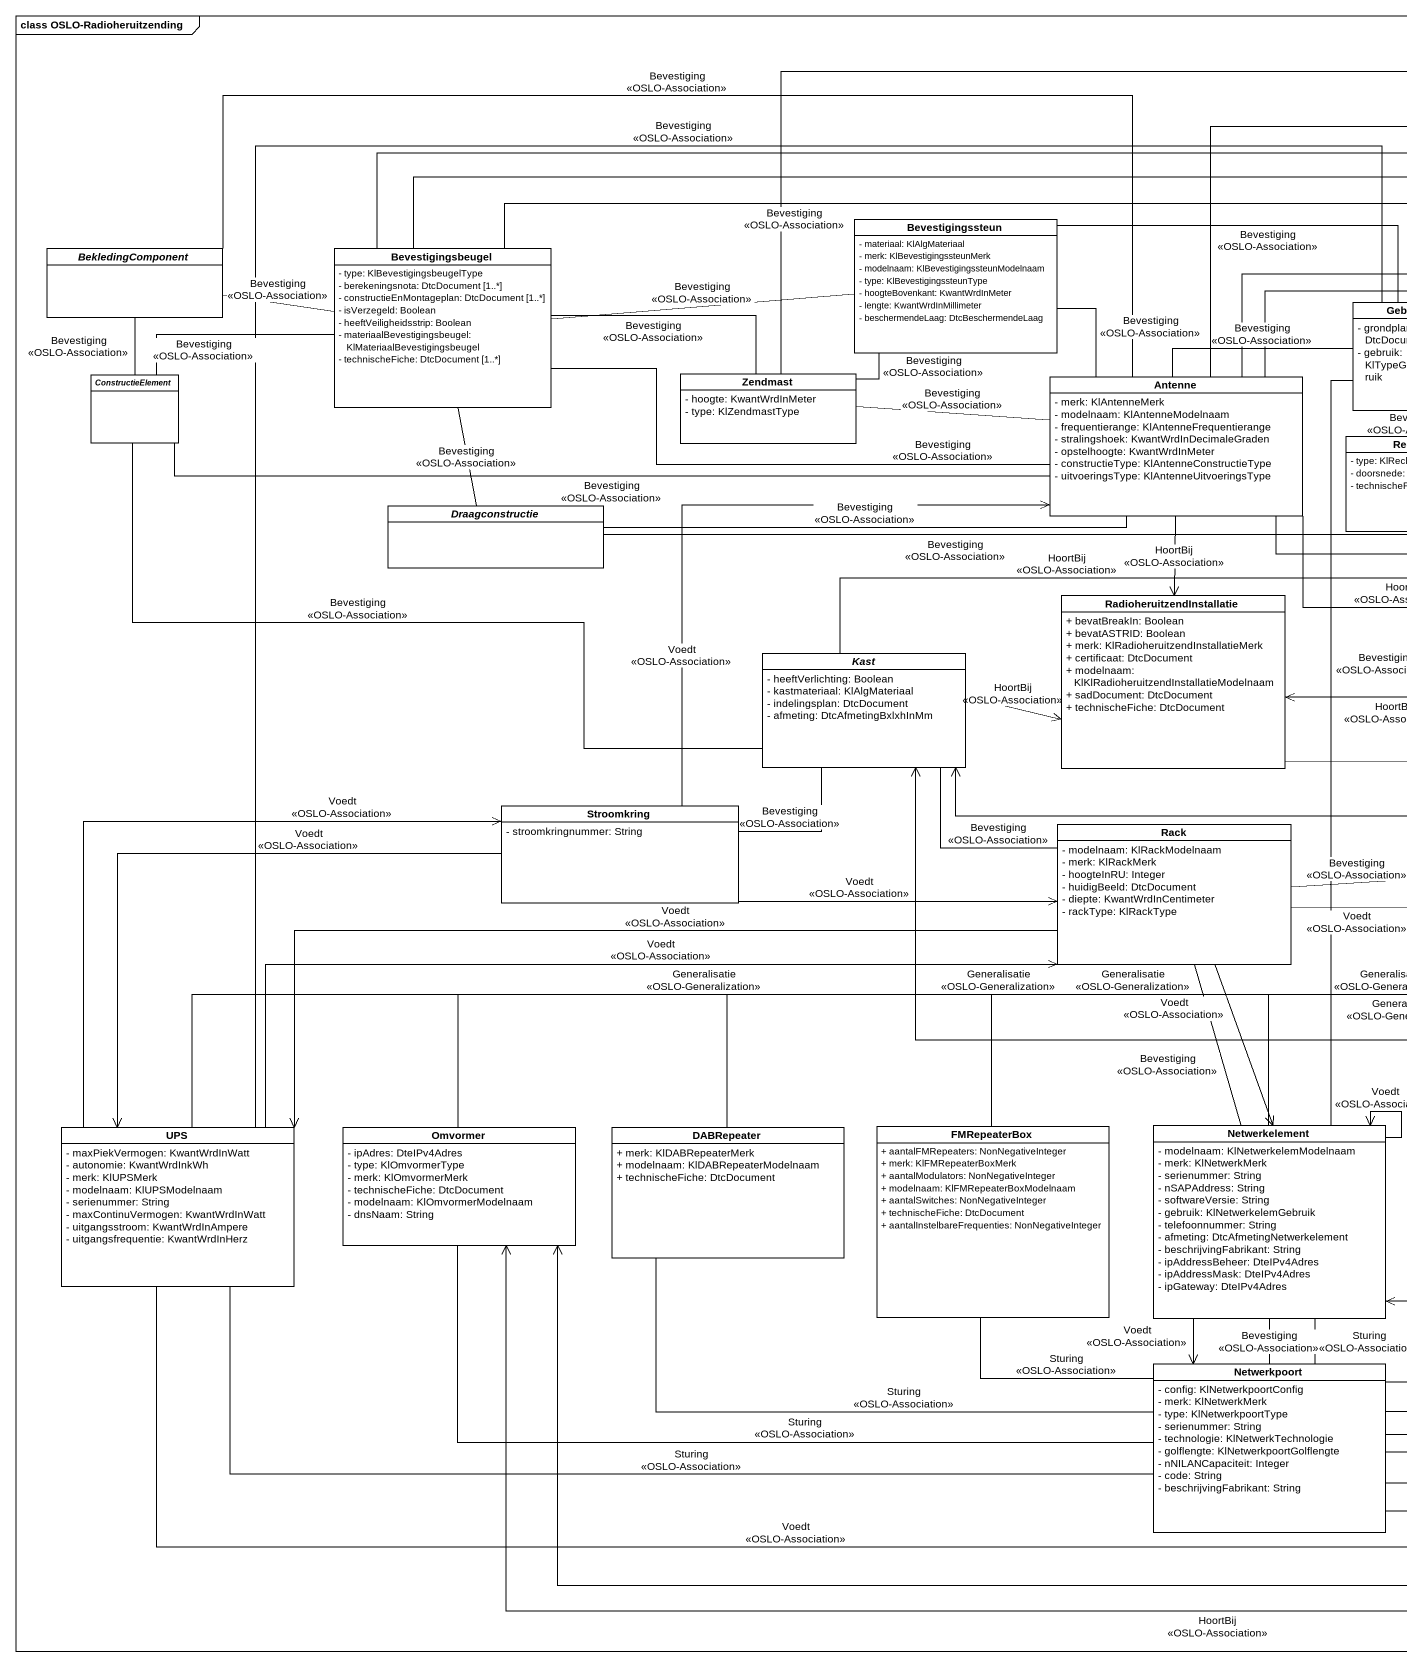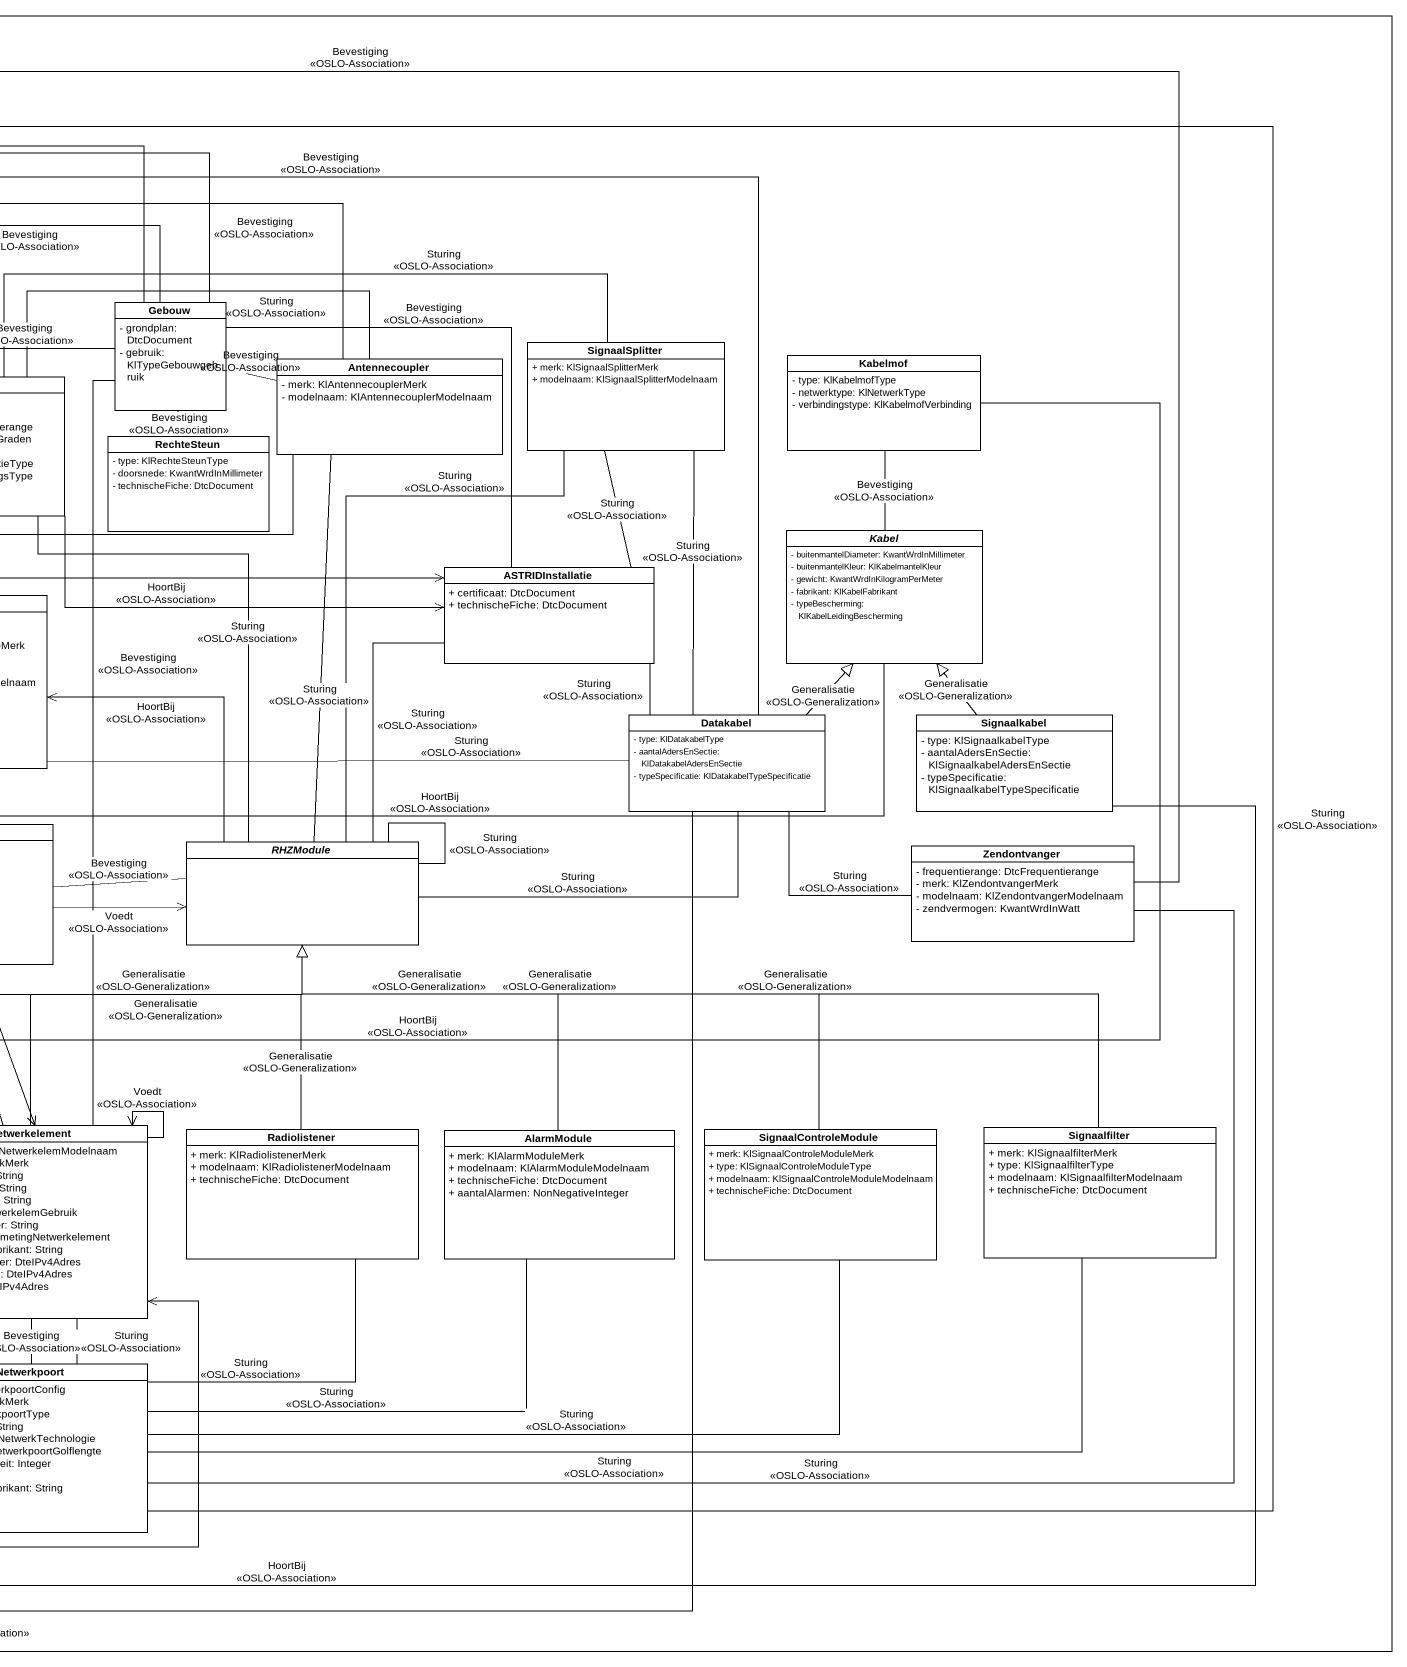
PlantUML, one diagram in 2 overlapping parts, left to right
@startuml
mainframe class OSLO-Radioheruitzending
hide circle
hide empty members
skinparam classAttributeIconSize 0
class Bevestigingssteun #FFFFFF {
  - materiaal: KlAlgMateriaal
  - merk: KlBevestigingssteunMerk
  - modelnaam: KlBevestigingssteunModelnaam
  - type: KlBevestigingssteunType
  - hoogteBovenkant: KwantWrdInMeter
  - lengte: KwantWrdInMillimeter
  - beschermendeLaag: DtcBeschermendeLaag
}
abstract class BekledingComponent #FFFFFF
class Bevestigingsbeugel #FFFFFF {
  - type: KlBevestigingsbeugelType
  - berekeningsnota: DtcDocument [1..*]
  - constructieEnMontageplan: DtcDocument [1..*]
  - isVerzegeld: Boolean
  - heeftVeiligheidsstrip: Boolean
  - materiaalBevestigingsbeugel: KlMateriaalBevestigingsbeugel
  - technischeFiche: DtcDocument [1..*]
}
class Gebouw #FFFFFF {
  - grondplan: DtcDocument
  - gebruik: KlTypeGebouwgebruik
}
class Antennecoupler #FFFFFF {
  - merk: KlAntennecouplerMerk
  - modelnaam: KlAntennecouplerModelnaam
}
class SignaalSplitter #FFFFFF {
  + merk: KlSignaalSplitterMerk
  + modelnaam: KlSignaalSplitterModelnaam
}
class Kabelmof #FFFFFF {
  - type: KlKabelmofType
  - netwerktype: KlNetwerkType
  - verbindingstype: KlKabelmofVerbinding
}
abstract class ConstructieElement #FFFFFF
class Zendmast #FFFFFF {
  - hoogte: KwantWrdInMeter
  - type: KlZendmastType
}
class Antenne #FFFFFF {
  - merk: KlAntenneMerk
  - modelnaam: KlAntenneModelnaam
  - frequentierange: KlAntenneFrequentierange
  - stralingshoek: KwantWrdInDecimaleGraden
  - opstelhoogte: KwantWrdInMeter
  - constructieType: KlAntenneConstructieType
  - uitvoeringsType: KlAntenneUitvoeringsType
}
class RechteSteun #FFFFFF {
  - type: KlRechteSteunType
  - doorsnede: KwantWrdInMillimeter
  - technischeFiche: DtcDocument
}
abstract class Draagconstructie #FFFFFF
abstract class Kabel #FFFFFF {
  - buitenmantelDiameter: KwantWrdInMillimeter
  - buitenmantelKleur: KlKabelmantelKleur
  - gewicht: KwantWrdInKilogramPerMeter
  - fabrikant: KlKabelFabrikant
  - typeBescherming: KlKabelLeidingBescherming
}
class ASTRIDInstallatie #FFFFFF {
  + certificaat: DtcDocument
  + technischeFiche: DtcDocument
}
class RadioheruitzendInstallatie #FFFFFF {
  + bevatBreakIn: Boolean
  + bevatASTRID: Boolean
  + merk: KlRadioheruitzendInstallatieMerk
  + certificaat: DtcDocument
  + modelnaam: KlKlRadioheruitzendInstallatieModelnaam
  + sadDocument: DtcDocument
  + technischeFiche: DtcDocument
}
abstract class Kast #FFFFFF {
  - heeftVerlichting: Boolean
  - kastmateriaal: KlAlgMateriaal
  - indelingsplan: DtcDocument
  - afmeting: DtcAfmetingBxlxhInMm
}
class Datakabel #FFFFFF {
  - type: KlDatakabelType
  - aantalAdersEnSectie: KlDatakabelAdersEnSectie
  - typeSpecificatie: KlDatakabelTypeSpecificatie
}
class Signaalkabel #FFFFFF {
  - type: KlSignaalkabelType
  - aantalAdersEnSectie: KlSignaalkabelAdersEnSectie
  - typeSpecificatie: KlSignaalkabelTypeSpecificatie
}
class Stroomkring #FFFFFF {
  - stroomkringnummer: String
}
class Rack #FFFFFF {
  - modelnaam: KlRackModelnaam
  - merk: KlRackMerk
  - hoogteInRU: Integer
  - huidigBeeld: DtcDocument
  - diepte: KwantWrdInCentimeter
  - rackType: KlRackType
}
abstract class RHZModule #FFFFFF
class Zendontvanger #FFFFFF {
  - frequentierange: DtcFrequentierange
  - merk: KlZendontvangerMerk
  - modelnaam: KlZendontvangerModelnaam
  - zendvermogen: KwantWrdInWatt
}
class UPS #FFFFFF {
  - maxPiekVermogen: KwantWrdInWatt
  - autonomie: KwantWrdInkWh
  - merk: KlUPSMerk
  - modelnaam: KlUPSModelnaam
  - serienummer: String
  - maxContinuVermogen: KwantWrdInWatt
  - uitgangsstroom: KwantWrdInAmpere
  - uitgangsfrequentie: KwantWrdInHerz
}
class Omvormer #FFFFFF {
  - ipAdres: DteIPv4Adres
  - type: KlOmvormerType
  - merk: KlOmvormerMerk
  - technischeFiche: DtcDocument
  - modelnaam: KlOmvormerModelnaam
  - dnsNaam: String
}
class DABRepeater #FFFFFF {
  + merk: KlDABRepeaterMerk
  + modelnaam: KlDABRepeaterModelnaam
  + technischeFiche: DtcDocument
}
class FMRepeaterBox #FFFFFF {
  + aantalFMRepeaters: NonNegativeInteger
  + merk: KlFMRepeaterBoxMerk
  + aantalModulators: NonNegativeInteger
  + modelnaam: KlFMRepeaterBoxModelnaam
  + aantalSwitches: NonNegativeInteger
  + technischeFiche: DtcDocument
  + aantalInstelbareFrequenties: NonNegativeInteger
}
class Netwerkelement #FFFFFF {
  - modelnaam: KlNetwerkelemModelnaam
  - merk: KlNetwerkMerk
  - serienummer: String
  - nSAPAddress: String
  - softwareVersie: String
  - gebruik: KlNetwerkelemGebruik
  - telefoonnummer: String
  - afmeting: DtcAfmetingNetwerkelement
  - beschrijvingFabrikant: String
  - ipAddressBeheer: DteIPv4Adres
  - ipAddressMask: DteIPv4Adres
  - ipGateway: DteIPv4Adres
}
class Radiolistener #FFFFFF {
  + merk: KlRadiolistenerMerk
  + modelnaam: KlRadiolistenerModelnaam
  + technischeFiche: DtcDocument
}
class AlarmModule #FFFFFF {
  + merk: KlAlarmModuleMerk
  + modelnaam: KlAlarmModuleModelnaam
  + technischeFiche: DtcDocument
  + aantalAlarmen: NonNegativeInteger
}
class SignaalControleModule #FFFFFF {
  + merk: KlSignaalControleModuleMerk
  + type: KlSignaalControleModuleType
  + modelnaam: KlSignaalControleModuleModelnaam
  + technischeFiche: DtcDocument
}
class Signaalfilter #FFFFFF {
  + merk: KlSignaalfilterMerk
  + type: KlSignaalfilterType
  + modelnaam: KlSignaalfilterModelnaam
  + technischeFiche: DtcDocument
}
class Netwerkpoort #FFFFFF {
  - config: KlNetwerkpoortConfig
  - merk: KlNetwerkMerk
  - type: KlNetwerkpoortType
  - serienummer: String
  - technologie: KlNetwerkTechnologie
  - golflengte: KlNetwerkpoortGolflengte
  - nNILANCapaciteit: Integer
  - code: String
  - beschrijvingFabrikant: String
}
Bevestigingssteun -left- Bevestigingsbeugel : Bevestiging\n<<OSLO-Association>>
Bevestigingssteun -right- Gebouw : Bevestiging\n<<OSLO-Association>>
Bevestigingssteun -- Zendmast : Bevestiging\n<<OSLO-Association>>
Bevestigingssteun -- Antenne : Bevestiging\n<<OSLO-Association>>
BekledingComponent -- ConstructieElement : Bevestiging\n<<OSLO-Association>>
Bevestigingsbeugel -left- BekledingComponent : Bevestiging\n<<OSLO-Association>>
Bevestigingsbeugel -right- Gebouw : Bevestiging\n<<OSLO-Association>>
Bevestigingsbeugel -left- ConstructieElement : Bevestiging\n<<OSLO-Association>>
Bevestigingsbeugel -- Draagconstructie : Bevestiging\n<<OSLO-Association>>
Antennecoupler -left- Bevestigingsbeugel : Bevestiging\n<<OSLO-Association>>
Antennecoupler -left- Gebouw : Bevestiging\n<<OSLO-Association>>
Antennecoupler -left- Antenne : Sturing\n<<OSLO-Association>>
Antennecoupler -left- Draagconstructie : Bevestiging\n<<OSLO-Association>>
Antennecoupler -- RHZModule : Sturing\n<<OSLO-Association>>
Kabelmof -left-> Kast : HoortBij\n<<OSLO-Association>>
Zendmast -left- Bevestigingsbeugel : Bevestiging\n<<OSLO-Association>>
Zendmast -right- Antenne : Bevestiging\n<<OSLO-Association>>
Antenne -left- BekledingComponent : Bevestiging\n<<OSLO-Association>>
Antenne -left- Bevestigingsbeugel : Bevestiging\n<<OSLO-Association>>
Antenne -right- Gebouw : Bevestiging\n<<OSLO-Association>>
Antenne -right- SignaalSplitter : Sturing\n<<OSLO-Association>>
Antenne -left- ConstructieElement : Bevestiging\n<<OSLO-Association>>
Antenne -right-> ASTRIDInstallatie : HoortBij\n<<OSLO-Association>>
Antenne --> RadioheruitzendInstallatie : HoortBij\n<<OSLO-Association>>
Antenne -- Netwerkpoort : Sturing\n<<OSLO-Association>>
RechteSteun -up- Gebouw : Bevestiging\n<<OSLO-Association>>
Draagconstructie -right- Antenne : Bevestiging\n<<OSLO-Association>>
Kabel -up- Kabelmof : Bevestiging\n<<OSLO-Association>>
Kabel -left-> Kast : HoortBij\n<<OSLO-Association>>
ASTRIDInstallatie -up- Gebouw : Bevestiging\n<<OSLO-Association>>
ASTRIDInstallatie -up- SignaalSplitter : Sturing\n<<OSLO-Association>>
ASTRIDInstallatie -- Datakabel : Sturing\n<<OSLO-Association>>
ASTRIDInstallatie -- RHZModule : Sturing\n<<OSLO-Association>>
RadioheruitzendInstallatie -right- Datakabel : Sturing\n<<OSLO-Association>>
Kast -left- ConstructieElement : Bevestiging\n<<OSLO-Association>>
Kast -right-> ASTRIDInstallatie : HoortBij\n<<OSLO-Association>>
Kast -right-> RadioheruitzendInstallatie : HoortBij\n<<OSLO-Association>>
Kast -right- Rack : Bevestiging\n<<OSLO-Association>>
Datakabel -left- Bevestigingsbeugel : Bevestiging\n<<OSLO-Association>>
Datakabel -up- SignaalSplitter : Sturing\n<<OSLO-Association>>
Datakabel -up-|> Kabel : Generalisatie\n<<OSLO-Generalization>>
Datakabel -left-> Omvormer : HoortBij\n<<OSLO-Association>>
Signaalkabel -up-|> Kabel : Generalisatie\n<<OSLO-Generalization>>
Signaalkabel -left-> Omvormer : HoortBij\n<<OSLO-Association>>
Stroomkring -up-> Antenne : Voedt\n<<OSLO-Association>>
Stroomkring -right- Kast : Bevestiging\n<<OSLO-Association>>
Stroomkring -right-> Rack : Voedt\n<<OSLO-Association>>
Stroomkring --> UPS : Voedt\n<<OSLO-Association>>
Rack -right-> RHZModule : Voedt\n<<OSLO-Association>>
Rack -left-> UPS : Voedt\n<<OSLO-Association>>
Rack --> Netwerkelement : Voedt\n<<OSLO-Association>>
RHZModule -up- SignaalSplitter : Sturing\n<<OSLO-Association>>
RHZModule -up- Antenne : Sturing\n<<OSLO-Association>>
RHZModule -left-> RadioheruitzendInstallatie : HoortBij\n<<OSLO-Association>>
RHZModule -right- Datakabel : Sturing\n<<OSLO-Association>>
RHZModule -left- Rack : Bevestiging\n<<OSLO-Association>>
RHZModule -- RHZModule : Sturing\n<<OSLO-Association>>
Zendontvanger -left- Zendmast : Bevestiging\n<<OSLO-Association>>
Zendontvanger -left- Datakabel : Sturing\n<<OSLO-Association>>
Zendontvanger -left- Netwerkpoort : Sturing\n<<OSLO-Association>>
UPS -up- Gebouw : Bevestiging\n<<OSLO-Association>>
UPS -up-> Stroomkring : Voedt\n<<OSLO-Association>>
UPS -right-> Rack : Voedt\n<<OSLO-Association>>
UPS -right-|> RHZModule : Generalisatie\n<<OSLO-Generalization>>
UPS -right-> Netwerkelement : Voedt\n<<OSLO-Association>>
Omvormer -right-|> RHZModule : Generalisatie\n<<OSLO-Generalization>>
Omvormer -right- Netwerkpoort : Sturing\n<<OSLO-Association>>
DABRepeater -right-|> RHZModule : Generalisatie\n<<OSLO-Generalization>>
DABRepeater -right- Netwerkpoort : Sturing\n<<OSLO-Association>>
FMRepeaterBox -up-|> RHZModule : Generalisatie\n<<OSLO-Generalization>>
FMRepeaterBox -- Netwerkpoort : Sturing\n<<OSLO-Association>>
Netwerkelement -up- Gebouw : Bevestiging\n<<OSLO-Association>>
Netwerkelement -up- Rack : Bevestiging\n<<OSLO-Association>>
Netwerkelement -up-|> RHZModule : Generalisatie\n<<OSLO-Generalization>>
Netwerkelement --> Netwerkelement : Voedt\n<<OSLO-Association>>
Netwerkelement -- Netwerkpoort : Sturing\n<<OSLO-Association>>
Netwerkelement --> Netwerkpoort : Voedt\n<<OSLO-Association>>
Radiolistener -up-|> RHZModule : Generalisatie\n<<OSLO-Generalization>>
Radiolistener -- Netwerkpoort : Sturing\n<<OSLO-Association>>
AlarmModule -up-|> RHZModule : Generalisatie\n<<OSLO-Generalization>>
AlarmModule -left- Netwerkpoort : Sturing\n<<OSLO-Association>>
SignaalControleModule -left-|> RHZModule : Generalisatie\n<<OSLO-Generalization>>
Signaalfilter -left-|> RHZModule : Generalisatie\n<<OSLO-Generalization>>
Netwerkpoort -left- UPS : Sturing\n<<OSLO-Association>>
Netwerkpoort -up- Netwerkelement : Bevestiging\n<<OSLO-Association>>
Netwerkpoort -right- SignaalControleModule : Sturing\n<<OSLO-Association>>
Netwerkpoort -right- Signaalfilter : Sturing\n<<OSLO-Association>>
@enduml
